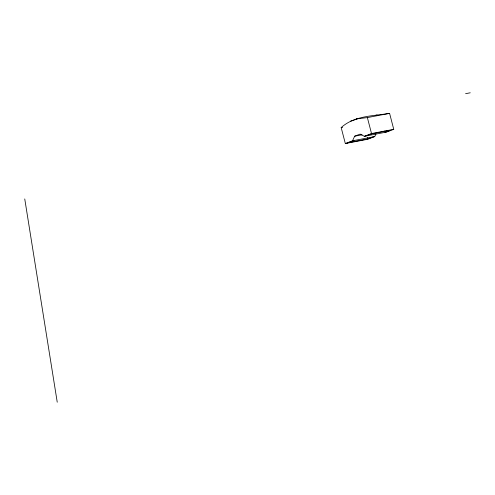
<?xml version="1.0" encoding="UTF-8"?>
<svg xmlns="http://www.w3.org/2000/svg" width="495" height="495" viewBox="0 0 495 495"><rect width="100%" height="100%" fill="white"/><g stroke="black" fill="none" stroke-linecap="round" stroke-linejoin="round"><path stroke-width="0.74" d="M345.331 143.544L352.533 140.797L354.649 136.205L360.15 134.108L364.326 136.304L386.546 132.066L393.748 129.325L389.59 113.355C373.038 116.09 354.34 115.669 341.173 127.58L345.331 143.544L367.55 139.305L374.758 136.564L375.965 133.935M352.805 120.508L357.619 118.676M375.631 115.502L377.004 114.976M364.326 136.304L371.528 133.563L393.748 129.325M346.748 143.278L353.95 140.531M365.743 136.038L372.945 133.291M366.133 139.578L373.335 136.83M465.609 93.679L470.25 92.794M356.202 118.949L367.37 117.593L389.59 113.355M350.701 121.04L352.118 120.774M341.173 127.58L342.651 127.295M354.649 136.205L362.055 134.795M371.244 133.941L390.629 130.241L385.129 132.338L384.776 130.989M352.533 140.797L374.758 136.564M348.449 142.628L367.835 138.928L367.482 137.579M367.37 117.593L371.528 133.563M24.75 198.94L57.241 402.206"/></g></svg>
